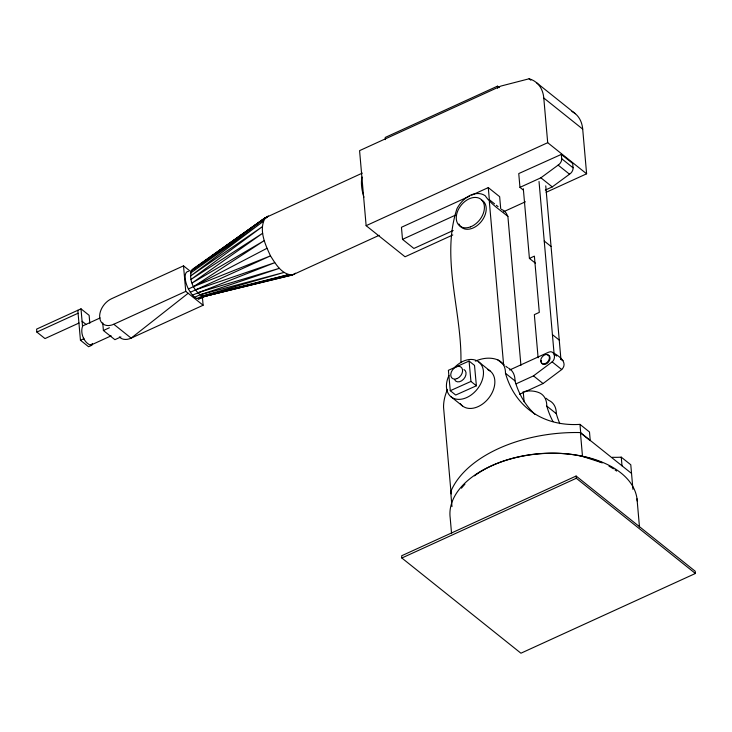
<?xml version="1.0" encoding="UTF-8"?>
<svg xmlns="http://www.w3.org/2000/svg" width="732" height="732" viewBox="0 0 732 732"><rect width="100%" height="100%" fill="white"/><g stroke="black" fill="none" stroke-linecap="round" stroke-linejoin="round"><path stroke-width="1.1" d="M362.322 173.1L265.286 217.779L192.177 269.495C187.465 278.727 194.41 293.166 203.954 296.579L292.471 274.939L379.185 235.311M100.147 317.926L82.743 325.896C79.815 332.429 83.832 342.832 90.677 345.193L92.433 343.583M516.124 383.815L533.482 375.882L552.138 361.892C556.412 358.707 554.609 349.338 548.36 352.312L509.609 370.026M519.574 394.274L543.062 383.541L561.718 369.55C568.407 362.798 559.303 356.072 553.511 352.989M188.142 293.285L131.156 338.138A15.756 10.934 -51.4 0 1 119.353 336.894M261.223 221.576L268.37 216.041L261.004 221.439M248.578 230.36L252.229 227.67M255.88 224.98L266.823 216.91L210.395 257.106M519.958 187.365L540.893 177.803L558.141 165.112A5.746 3.989 -51.4 0 0 561.7 158.716L561.316 154.406L518.75 173.566L519.958 187.365L523.453 190.164M545.285 190.082L552.267 186.898L569.523 174.207A5.746 3.989 -51.4 0 0 573.074 167.811L572.698 163.492L561.316 154.406M191.061 270.932L265.286 217.779C258.359 229.784 265.194 244.497 270.492 255.861C275.561 263.859 281.783 274.784 292.471 274.939L295.554 273.201M199.314 264.975L193.742 268.964L199.296 265.011M201.172 263.648L265.286 217.779L190.485 273.173L263.227 221.412L190.466 276.065L262.349 226.673L191.025 279.423L262.697 233.224L192.123 283L264.252 240.618L193.669 286.569L188.408 288.975C190.759 293.047 193.596 298.18 198.692 298.976L205.518 296.039L213.195 293.834M201.144 263.694L208.547 258.423M266.906 248.331L193.669 286.569L270.492 255.861L190.311 292.278M499.251 87.584L497.467 86.156L385.206 137.46L385.389 139.62M89.826 323.251L89.13 315.336L80.996 308.831L36.6 329.116L36.856 332.072L44.991 338.577L79.001 323.032M36.856 332.072L78.086 313.232M190.311 271.27L183.512 265.844L111.557 298.729A15.756 10.934 -51.4 0 0 99.689 317.423A15.756 10.934 -51.4 0 0 113.789 324.258L131.156 338.138L203.112 305.244L202.334 296.368M113.789 324.258L185.754 291.373L203.112 305.244M77.821 310.277L80.447 340.243L83.613 338.788L84.381 339.401M102.736 322.885L103.404 330.507L109.397 327.762M192.434 295.097L274.747 262.678L195.572 289.872M194.639 297.247L199.909 294.84L279.386 268.324L197.704 292.699M90.677 345.193L111.145 335.842M91.701 344.708L91.747 345.294L88.581 346.739L80.447 340.243M196.78 298.574L202.041 296.167L284.098 272.414L199.909 294.84M198.692 298.976L205.518 296.039L248.34 285.178M120.881 336.949L114.897 339.685L103.404 330.507M530.856 80.2L529.09 78.791L500.871 86.074L359.577 150.646L366.137 225.676L547.701 142.694L586.607 173.804L546.145 192.296M469.679 196.103L401.447 227.286L402.508 239.355L413.882 248.45L453.163 230.498M471.747 195.16L488.281 187.602L499.654 196.688L500.715 208.766M402.508 239.355L455.222 215.263M452.779 234.972L405.052 256.786L366.137 225.676M503.616 211.74L525.402 201.785M523.316 188.7L529.419 258.405L534.378 256.136L539.301 312.381L534.342 314.65L538.112 357.792M576.121 476.038L401.648 555.771L401.85 558.013L520.928 653.209L695.4 573.476L695.208 571.235L576.121 476.038L576.313 478.271L695.4 573.476M401.85 558.013L576.313 478.271M469.075 361.068L448.396 370.31L450.272 390.696L455.707 395.033L476.386 385.782L474.51 365.405L469.075 361.068L470.951 381.445L476.386 385.782M450.272 390.696L470.951 381.445M203.954 296.579L288.564 274.674L202.041 296.167M205.518 296.039L292.471 274.939M560.831 359.458L563.091 360.647M580.311 456.356A117.422 68.36 -5 0 1 582.498 456.393L602.317 462.825A90.914 52.924 -5 0 0 474.437 475.855M501.42 209.343L503.753 210.569L506.215 213.104L507.889 216.425L520.919 365.341M478.829 361.983L490.202 371.051M451.068 396.836L462.441 405.912M536.419 82.615L575.334 113.725M529.09 78.791A38.778 26.91 -51.4 0 1 543.784 97.996L582.699 129.107L586.607 173.804M561.7 158.716L573.074 167.811M558.141 165.112L569.523 174.207M540.893 177.803L552.267 186.898M544.224 241.02L551.05 246.474M494.585 203.871L489.342 199.671L488.281 187.602M496.333 205.271L498.089 206.671M460.904 362.642C462.148 311.859 440.518 258.46 456.988 208.62C460.016 202.91 464.637 198.015 470.484 195.179C475.132 193.102 480.869 192.653 485.197 195.728C490.971 204.301 499.938 209.773 507.889 216.425M529.419 258.405L535.385 263.172M552.413 334.625L559.239 340.087M556.677 356.072L554.115 354.023L539.027 181.518M552.138 361.892L561.718 369.55M533.482 375.882L543.062 383.541M612.437 457.28A133.132 92.397 -51.4 0 0 621.258 457.161L630.783 464.774L632.933 489.333M475.343 361.105A40.681 28.237 -51.4 0 1 497.806 359.906A24.01 16.662 -51.4 0 1 505.483 373.302A133.132 92.397 -51.4 0 0 579.973 424.386L589.489 431.999L590.248 440.664L580.723 433.051M546.017 398.217L548.616 400.294A24.01 16.662 -51.4 0 1 556.302 413.681A133.132 92.397 -51.4 0 0 559.852 423.672M497.806 359.906L504.138 364.884M505.867 366.265L507.596 367.647M451.983 506.599L450.692 491.858A117.422 68.36 -5 0 1 580.421 432.566L631.542 473.439M524.945 391.382A40.681 28.237 -51.4 0 1 539.091 392.681A24.01 16.662 -51.4 0 1 546.777 406.068L556.302 413.681M505.483 373.302L515.008 380.915A133.132 92.397 -51.4 0 0 535.129 414.468M82.085 321.266L86.147 324.523M91.271 344.909L91.747 345.294M450.692 491.858L451.434 493.899M637.014 498.803L639.475 526.958M621.258 457.161L622.017 465.827M579.973 424.386L580.732 433.106M580.421 432.566L582.498 456.393M543.784 97.996L547.701 142.694M545.752 185.855L560.941 359.476M497.467 86.156L497.659 88.307M523.215 391.519L524.103 401.767M489.333 201.584L503.662 365.332M451.003 492.398L443.546 407.157A40.681 28.237 -51.4 0 1 447.517 389.378M451.571 533.601L450.189 517.826A93.916 54.671 -5 0 1 538.423 453.895A93.916 54.671 -5 0 1 637.215 500.981M183.512 265.844L185.754 291.373M80.996 308.831L82.515 326.243M83.512 337.626L83.613 338.788M463.932 369.514A7.128 5.023 -51.4 0 1 463.557 379.222A7.128 5.023 -51.4 0 1 454.572 379.551M487.539 369.477A22.28 15.701 -51.4 0 1 488.61 398.254A22.28 15.701 -51.4 0 1 460.309 403.671M454.581 367.446A22.28 15.701 -51.4 0 1 483.047 368.901A22.28 15.701 -51.4 0 1 462.048 399.068A22.28 15.701 -51.4 0 1 448.972 375.498M571.912 111.438A38.778 26.91 -51.4 0 1 582.699 129.107M363.923 197.228A31.933 13.533 65.4 0 1 362.065 177.043M508.502 368.086A24.01 16.662 -51.4 0 1 515.008 380.915M553.026 421.641A133.132 92.397 -51.4 0 1 546.777 406.068M481.995 200.211A17.037 11.822 -51.4 0 1 479.835 223.205A17.037 11.822 -51.4 0 1 458.955 223.974M547.518 354.956A5.325 3.697 -51.4 0 1 548.625 361.901A5.325 3.697 -51.4 0 1 541.515 362.752M541.268 361.7A5.325 3.697 -51.4 0 1 541.323 360.519M188.408 288.975A14.905 6.314 65.4 0 1 188.481 271.371M461.48 488.189A90.914 52.924 -5 0 1 464.948 484.172M608.997 466.165A90.914 52.924 -5 0 1 613.352 468.809M614.999 469.917A90.914 52.924 -5 0 1 616.582 471.069M457.207 378.554A7.128 5.023 -51.4 0 0 461.526 367.537A7.128 5.023 -51.4 0 0 451.287 372.112A7.128 5.023 -51.4 0 0 457.207 378.554M470.493 226.874A17.037 11.822 -51.4 0 0 482.47 200.879A17.037 11.822 -51.4 0 0 458.076 210.148A17.037 11.822 -51.4 0 0 470.493 226.874M545.432 363.53A5.325 3.697 -51.4 0 0 548.671 355.322A5.325 3.697 -51.4 0 0 541.067 358.799A5.325 3.697 -51.4 0 0 545.432 363.53"/></g></svg>
